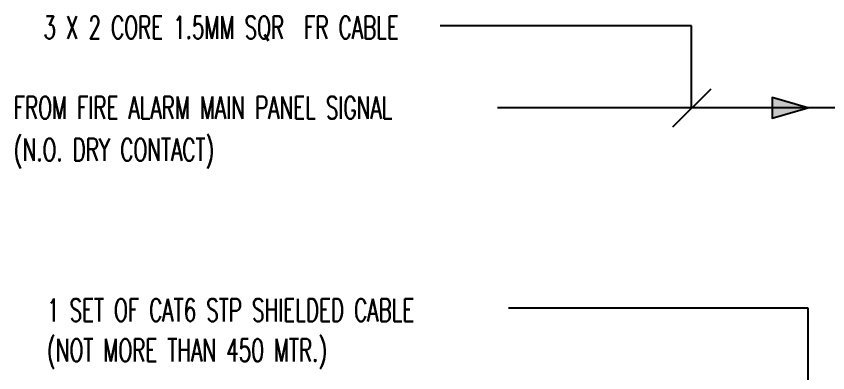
# Model space of a CAD drawing. Header units: millimetres. Extents: x 2974 to 5671, y 1205 to 3288.
# Drawn here: x 3780 to 4112.2, y 2973.9 to 3119.9 of the extents above; entities that cross this region are included whole.
import ezdxf
from ezdxf.enums import TextEntityAlignment as Align

# ---------------------------------------------------------------- set-up
doc = ezdxf.new("R2010")
doc.units = ezdxf.units.MM
doc.layers.add('COL', color=7, linetype='Continuous')
doc.layers.add('M-_ACONREDT_A_N', color=3, linetype='Continuous')
doc.styles.add('SIMPLEX', font='simplex.shx', dxfattribs={"width": 0.6})

msp = doc.modelspace()

# ---------------------------------------------------------------- hatches: boundary and pattern name
at = {"ltscale": 0.5}
h = msp.add_hatch(color=0, dxfattribs=at)
h.dxf.hatch_style = 1
h.paths.add_polyline_path([(4089.38216, 3086.64762), (4089.38216, 3082.39709), (4103.97811, 3082.39709)])
h = msp.add_hatch(color=0, dxfattribs=at)
h.dxf.hatch_style = 1
h.paths.add_polyline_path([(4103.97811, 3082.39709), (4089.38216, 3082.39709), (4089.38216, 3078.14655)])

# ---------------------------------------------------------------- linework, layer by layer
at = {"color": 0}
for p, q in [((4056.42858, 3116.03919, -1204.84475), (3953.52792, 3116.03919, -1204.84475)), ((4056.42858, 3082.39709, -1204.84475), (4056.42858, 3116.03919, -1204.84475)), ((4104.14244, 3000.39253, -1204.84475), (3981.46107, 3000.39253, -1204.84475)), ((4104.14244, 2909.8288, -1204.84475), (4104.14244, 3000.39247, -1204.84475))]:
    msp.add_line(p, q, dxfattribs=at)
at = {"color": 0, "ltscale": 0.5}
msp.add_line((4196.58988, 3082.39709, -1204.84475), (3977.00067, 3082.39709, -1204.84475), dxfattribs=at)
at = {"color": 0, "ltscale": 0.5, "elevation": -1204.84475}
msp.add_lwpolyline([(4103.97811, 3082.39709), (4089.38216, 3086.64762), (4089.38216, 3078.14655)], close=True, dxfattribs=at)
at = {"layer": 'COL', "color": 0, "linetype": 'Continuous', "ltscale": 200}
msp.add_line((4048.79605, 3074.5935, -1204.84475), (4064.42318, 3090.20068, -1204.84475), dxfattribs=at)

# ---------------------------------------------------------------- texts
at = {"layer": 'M-_ACONREDT_A_N', "color": 0, "ltscale": 0.5, "style": 'SIMPLEX', "width": 0.65}
msp.add_text('3 X 2 CORE 1.5MM SQR  FR CABLE', height=9.210686, dxfattribs=at).set_placement((3863.85661, 3110.73637, -1204.84475), align=Align.CENTER)
for s, p in [('FROM FIRE ALARM MAIN PANEL SIGNAL', (3778.98416, 3077.8531, -1204.84475)), ('(N.O. DRY CONTACT)', (3778.98416, 3060.64882, -1204.84475)), ('1 SET OF CAT6 STP SHIELDED CABLE', (3792.60131, 2994.92142, -1204.84475)), ('(NOT MORE THAN 450 MTR.)', (3792.60131, 2978.5047, -1204.84475))]:
    msp.add_text(s, height=9.210686, dxfattribs=at).set_placement(p)

doc.saveas('drawing.dxf')
